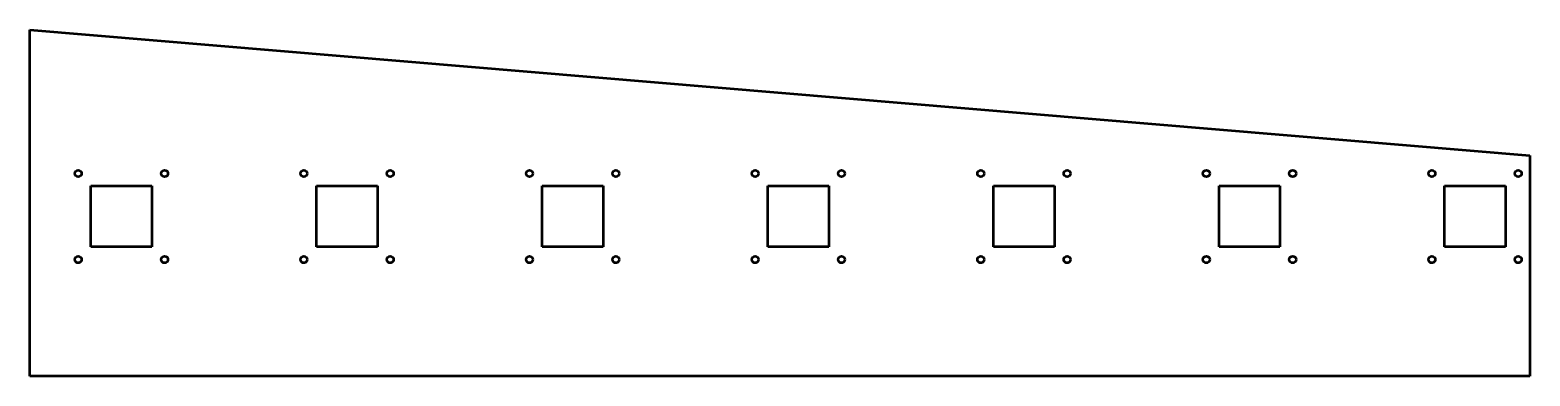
# Model space of a CAD drawing. Header units: millimetres. Extents: x 0 to 1230, y 0 to 284.
import ezdxf

# ---------------------------------------------------------------- set-up
doc = ezdxf.new("R2010")
doc.units = ezdxf.units.MM
doc.layers.add('IV_INTERIOR_PROFILES', color=7, linetype='Continuous', lineweight=50)
doc.layers.add('IV_OUTER_PROFILE', color=7, linetype='Continuous', lineweight=50)

msp = doc.modelspace()

# ---------------------------------------------------------------- linework, layer by layer
at = {"layer": 'IV_INTERIOR_PROFILES'}
for p, q in [((50, 105.9), (50, 155.9)), ((50, 155.9), (100, 155.9)), ((100, 155.9), (100, 105.9)), ((235, 105.9), (235, 155.9)), ((235, 155.9), (285, 155.9)), ((285, 155.9), (285, 105.9)), ((420, 105.9), (420, 155.9)), ((420, 155.9), (470, 155.9)), ((470, 155.9), (470, 105.9)), ((605, 105.9), (605, 155.9)), ((605, 155.9), (655, 155.9)), ((655, 155.9), (655, 105.9)), ((790, 105.9), (790, 155.9)), ((790, 155.9), (840, 155.9)), ((840, 155.9), (840, 105.9)), ((975, 105.9), (975, 155.9)), ((975, 155.9), (1025, 155.9)), ((1025, 155.9), (1025, 105.9)), ((1160, 105.9), (1160, 155.9)), ((1160, 155.9), (1210, 155.9)), ((1210, 155.9), (1210, 105.9)), ((100, 105.9), (50, 105.9)), ((285, 105.9), (235, 105.9)), ((470, 105.9), (420, 105.9)), ((655, 105.9), (605, 105.9)), ((840, 105.9), (790, 105.9)), ((1025, 105.9), (975, 105.9)), ((1210, 105.9), (1160, 105.9))]:
    msp.add_line(p, q, dxfattribs=at)
for centre in [(39.6, 166.2), (110.4, 166.2), (224.6, 166.2), (295.4, 166.2), (409.6, 166.2), (480.4, 166.2), (594.6, 166.2), (665.4, 166.2), (779.6, 166.2), (850.4, 166.2), (964.6, 166.2), (1035.4, 166.2), (1149.6, 166.2), (1220.4, 166.2), (39.6, 95.5), (110.4, 95.5), (224.6, 95.5), (295.4, 95.5), (409.6, 95.5), (480.4, 95.5), (594.6, 95.5), (665.4, 95.5), (779.6, 95.5), (850.4, 95.5), (964.6, 95.5), (1035.4, 95.5), (1149.6, 95.5), (1220.4, 95.5)]:
    msp.add_circle(centre, 2.75, dxfattribs=at)
at = {"layer": 'IV_OUTER_PROFILE'}
for p, q in [((0, 0), (0, 283.9)), ((0, 283.9), (1230, 180.9)), ((1230, 180.9), (1230, 0)), ((1230, 0), (0, 0))]:
    msp.add_line(p, q, dxfattribs=at)

doc.saveas('drawing.dxf')
